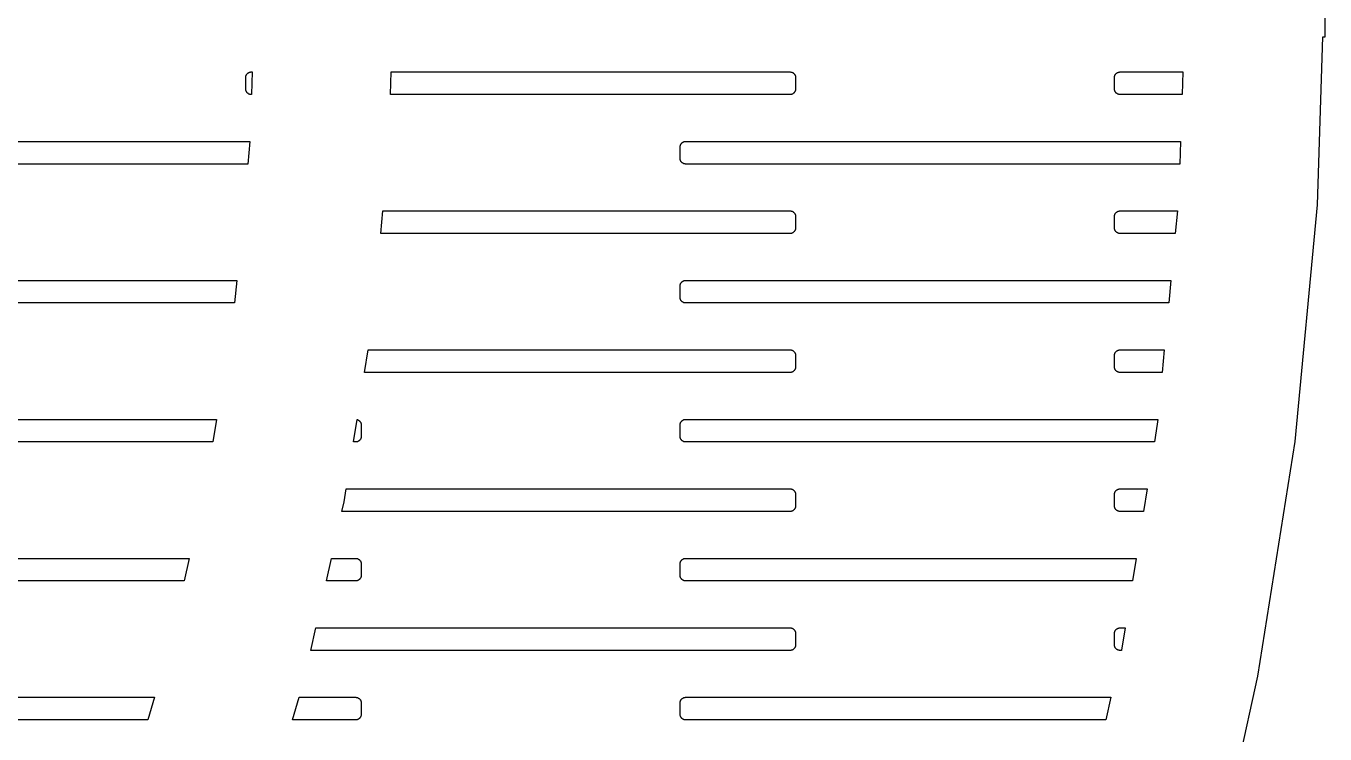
# Model space of a CAD drawing. Header units: metres. Extents: x -218 to 218, y -218 to 218.
# Drawn here: x 143 to 217.8, y -44.1 to -3.4 of the extents above; entities that cross this region are included whole.
import ezdxf

# ---------------------------------------------------------------- set-up
doc = ezdxf.new("R2010")
doc.units = ezdxf.units.M

msp = doc.modelspace()

# ---------------------------------------------------------------- linework, layer by layer
for p, q in [((217.797, -4), (217.797, 4)), ((217.367, -13.6756), (217.671, -4)), ((217.671, -4), (217.797, -4)), ((155.678, -6.32678), (155.68, -6.30646)), ((155.678, -6.3472), (155.678, -6.32678)), ((155.678, -6.99719), (155.678, -6.3472)), ((155.68, -6.30646), (155.684, -6.2863)), ((155.684, -6.2863), (155.688, -6.26637)), ((155.688, -6.26637), (155.694, -6.24677)), ((155.694, -6.24677), (155.701, -6.22755)), ((155.701, -6.22755), (155.709, -6.20882)), ((155.709, -6.20882), (155.718, -6.19063)), ((155.718, -6.19063), (155.728, -6.17305)), ((155.728, -6.17305), (155.74, -6.15616)), ((155.74, -6.15616), (155.752, -6.14003)), ((155.752, -6.14003), (155.766, -6.12471)), ((155.766, -6.12471), (155.78, -6.11028)), ((155.78, -6.11028), (155.796, -6.09677)), ((155.796, -6.09677), (155.812, -6.08426)), ((155.812, -6.08426), (155.829, -6.07278)), ((155.829, -6.07278), (155.846, -6.06239)), ((155.846, -6.06239), (155.864, -6.05313)), ((155.864, -6.05313), (155.883, -6.04501)), ((155.883, -6.04501), (155.902, -6.0381)), ((155.902, -6.0381), (155.922, -6.03241)), ((155.922, -6.03241), (155.942, -6.02795)), ((155.942, -6.02795), (155.962, -6.02477)), ((155.962, -6.02477), (155.982, -6.02284)), ((155.982, -6.02284), (156.003, -6.0222)), ((156.003, -6.0222), (156.059, -6.0222)), ((156.059, -6.0222), (156.018, -7.32219)), ((164.018, -7.32219), (164.059, -6.0222)), ((164.059, -6.0222), (187.003, -6.0222)), ((187.003, -6.0222), (187.023, -6.02284)), ((187.023, -6.02284), (187.044, -6.02477)), ((187.044, -6.02477), (187.064, -6.02795)), ((187.064, -6.02795), (187.084, -6.03241)), ((187.084, -6.03241), (187.103, -6.0381)), ((187.103, -6.0381), (187.122, -6.04501)), ((187.122, -6.04501), (187.141, -6.05313)), ((187.141, -6.05313), (187.159, -6.06239)), ((187.159, -6.06239), (187.177, -6.07278)), ((187.177, -6.07278), (187.194, -6.08426)), ((187.194, -6.08426), (187.21, -6.09677)), ((187.21, -6.09677), (187.225, -6.11028)), ((187.225, -6.11028), (187.24, -6.12471)), ((187.24, -6.12471), (187.253, -6.14003)), ((187.253, -6.14003), (187.266, -6.15616)), ((187.266, -6.15616), (187.277, -6.17305)), ((187.277, -6.17305), (187.288, -6.19063)), ((187.288, -6.19063), (187.297, -6.20882)), ((187.297, -6.20882), (187.305, -6.22755)), ((187.305, -6.22755), (187.312, -6.24677)), ((187.312, -6.24677), (187.318, -6.26637)), ((187.318, -6.26637), (187.322, -6.2863)), ((187.322, -6.2863), (187.325, -6.30646)), ((187.325, -6.30646), (187.327, -6.32678)), ((187.327, -6.32678), (187.328, -6.3472)), ((187.328, -6.3472), (187.328, -6.99719)), ((205.678, -6.32678), (205.68, -6.30646)), ((205.678, -6.3472), (205.678, -6.32678)), ((205.678, -6.99719), (205.678, -6.3472)), ((205.68, -6.30646), (205.684, -6.2863)), ((205.684, -6.2863), (205.688, -6.26637)), ((205.688, -6.26637), (205.694, -6.24677)), ((205.694, -6.24677), (205.701, -6.22755)), ((205.701, -6.22755), (205.709, -6.20882)), ((205.709, -6.20882), (205.718, -6.19063)), ((205.718, -6.19063), (205.728, -6.17305)), ((205.728, -6.17305), (205.74, -6.15616)), ((205.74, -6.15616), (205.752, -6.14003)), ((205.752, -6.14003), (205.766, -6.12471)), ((205.766, -6.12471), (205.78, -6.11028)), ((205.78, -6.11028), (205.796, -6.09677)), ((205.796, -6.09677), (205.812, -6.08426)), ((205.812, -6.08426), (205.829, -6.07278)), ((205.829, -6.07278), (205.846, -6.06239)), ((205.846, -6.06239), (205.864, -6.05313)), ((205.864, -6.05313), (205.883, -6.04501)), ((205.883, -6.04501), (205.902, -6.0381)), ((205.902, -6.0381), (205.922, -6.03241)), ((205.922, -6.03241), (205.942, -6.02795)), ((205.942, -6.02795), (205.962, -6.02477)), ((205.962, -6.02477), (205.982, -6.02284)), ((205.982, -6.02284), (206.003, -6.0222)), ((206.003, -6.0222), (209.608, -6.0222)), ((209.608, -6.0222), (209.567, -7.32219)), ((155.678, -7.01759), (155.678, -6.99719)), ((155.68, -7.03793), (155.678, -7.01759)), ((155.684, -7.05809), (155.68, -7.03793)), ((155.688, -7.07802), (155.684, -7.05809)), ((155.694, -7.09763), (155.688, -7.07802)), ((155.701, -7.11684), (155.694, -7.09763)), ((155.709, -7.13557), (155.701, -7.11684)), ((155.718, -7.15376), (155.709, -7.13557)), ((155.728, -7.17134), (155.718, -7.15376)), ((155.74, -7.18822), (155.728, -7.17134)), ((155.752, -7.20436), (155.74, -7.18822)), ((155.766, -7.21967), (155.752, -7.20436)), ((155.78, -7.23412), (155.766, -7.21967)), ((155.796, -7.2476), (155.78, -7.23412)), ((155.812, -7.26012), (155.796, -7.2476)), ((155.829, -7.27161), (155.812, -7.26012)), ((155.846, -7.282), (155.829, -7.27161)), ((155.864, -7.29126), (155.846, -7.282)), ((155.883, -7.29938), (155.864, -7.29126)), ((155.902, -7.30629), (155.883, -7.29938)), ((155.922, -7.31198), (155.902, -7.30629)), ((155.942, -7.31644), (155.922, -7.31198)), ((155.962, -7.31963), (155.942, -7.31644)), ((155.982, -7.32155), (155.962, -7.31963)), ((156.003, -7.32219), (155.982, -7.32155)), ((156.018, -7.32219), (156.003, -7.32219)), ((187.003, -7.32219), (164.018, -7.32219)), ((187.023, -7.32155), (187.003, -7.32219)), ((187.044, -7.31963), (187.023, -7.32155)), ((187.064, -7.31644), (187.044, -7.31963)), ((187.084, -7.31198), (187.064, -7.31644)), ((187.103, -7.30629), (187.084, -7.31198)), ((187.122, -7.29938), (187.103, -7.30629)), ((187.141, -7.29126), (187.122, -7.29938)), ((187.159, -7.282), (187.141, -7.29126)), ((187.177, -7.27161), (187.159, -7.282)), ((187.194, -7.26012), (187.177, -7.27161)), ((187.21, -7.2476), (187.194, -7.26012)), ((187.225, -7.23412), (187.21, -7.2476)), ((187.24, -7.21967), (187.225, -7.23412)), ((187.253, -7.20436), (187.24, -7.21967)), ((187.266, -7.18822), (187.253, -7.20436)), ((187.277, -7.17134), (187.266, -7.18822)), ((187.288, -7.15376), (187.277, -7.17134)), ((187.297, -7.13557), (187.288, -7.15376)), ((187.305, -7.11684), (187.297, -7.13557)), ((187.312, -7.09763), (187.305, -7.11684)), ((187.318, -7.07802), (187.312, -7.09763)), ((187.322, -7.05809), (187.318, -7.07802)), ((187.325, -7.03793), (187.322, -7.05809)), ((187.327, -7.01759), (187.325, -7.03793)), ((187.328, -6.99719), (187.327, -7.01759)), ((205.678, -7.01759), (205.678, -6.99719)), ((205.68, -7.03793), (205.678, -7.01759)), ((205.684, -7.05809), (205.68, -7.03793)), ((205.688, -7.07802), (205.684, -7.05809)), ((205.694, -7.09763), (205.688, -7.07802)), ((205.701, -7.11684), (205.694, -7.09763)), ((205.709, -7.13557), (205.701, -7.11684)), ((205.718, -7.15376), (205.709, -7.13557)), ((205.728, -7.17134), (205.718, -7.15376)), ((205.74, -7.18822), (205.728, -7.17134)), ((205.752, -7.20436), (205.74, -7.18822)), ((205.766, -7.21967), (205.752, -7.20436)), ((205.78, -7.23412), (205.766, -7.21967)), ((205.796, -7.2476), (205.78, -7.23412)), ((205.812, -7.26012), (205.796, -7.2476)), ((205.829, -7.27161), (205.812, -7.26012)), ((205.846, -7.282), (205.829, -7.27161)), ((205.864, -7.29126), (205.846, -7.282)), ((205.883, -7.29938), (205.864, -7.29126)), ((205.902, -7.30629), (205.883, -7.29938)), ((205.922, -7.31198), (205.902, -7.30629)), ((205.942, -7.31644), (205.922, -7.31198)), ((205.962, -7.31963), (205.942, -7.31644)), ((205.982, -7.32155), (205.962, -7.31963)), ((206.003, -7.32219), (205.982, -7.32155)), ((209.567, -7.32219), (206.003, -7.32219)), ((131.003, -10.0222), (155.92, -10.0222)), ((155.92, -10.0222), (155.797, -11.3222)), ((180.678, -10.3268), (180.68, -10.3065)), ((180.678, -10.3472), (180.678, -10.3268)), ((180.678, -10.9972), (180.678, -10.3472)), ((180.68, -10.3065), (180.684, -10.2863)), ((180.684, -10.2863), (180.688, -10.2664)), ((180.688, -10.2664), (180.694, -10.2468)), ((180.694, -10.2468), (180.701, -10.2276)), ((180.701, -10.2276), (180.709, -10.2088)), ((180.709, -10.2088), (180.718, -10.1906)), ((180.718, -10.1906), (180.728, -10.173)), ((180.728, -10.173), (180.74, -10.1562)), ((180.74, -10.1562), (180.752, -10.14)), ((180.752, -10.14), (180.766, -10.1247)), ((180.766, -10.1247), (180.78, -10.1103)), ((180.78, -10.1103), (180.796, -10.0968)), ((180.796, -10.0968), (180.812, -10.0843)), ((180.812, -10.0843), (180.829, -10.0728)), ((180.829, -10.0728), (180.846, -10.0624)), ((180.846, -10.0624), (180.864, -10.0531)), ((180.864, -10.0531), (180.883, -10.045)), ((180.883, -10.045), (180.902, -10.0381)), ((180.902, -10.0381), (180.922, -10.0324)), ((180.922, -10.0324), (180.942, -10.028)), ((180.942, -10.028), (180.962, -10.0248)), ((180.962, -10.0248), (180.982, -10.0228)), ((180.982, -10.0228), (181.003, -10.0222)), ((181.003, -10.0222), (209.482, -10.0222)), ((209.482, -10.0222), (209.441, -11.3222)), ((180.678, -11.0176), (180.678, -10.9972)), ((180.68, -11.0379), (180.678, -11.0176)), ((180.684, -11.0581), (180.68, -11.0379)), ((180.688, -11.078), (180.684, -11.0581)), ((180.694, -11.0976), (180.688, -11.078)), ((180.701, -11.1168), (180.694, -11.0976)), ((180.709, -11.1356), (180.701, -11.1168)), ((180.718, -11.1538), (180.709, -11.1356)), ((180.728, -11.1713), (180.718, -11.1538)), ((180.74, -11.1882), (180.728, -11.1713)), ((180.752, -11.2044), (180.74, -11.1882)), ((180.766, -11.2197), (180.752, -11.2044)), ((155.797, -11.3222), (131.003, -11.3222)), ((180.78, -11.2341), (180.766, -11.2197)), ((180.796, -11.2476), (180.78, -11.2341)), ((180.812, -11.2601), (180.796, -11.2476)), ((180.829, -11.2716), (180.812, -11.2601)), ((180.846, -11.282), (180.829, -11.2716)), ((180.864, -11.2913), (180.846, -11.282)), ((180.883, -11.2994), (180.864, -11.2913)), ((180.902, -11.3063), (180.883, -11.2994)), ((180.922, -11.312), (180.902, -11.3063)), ((180.942, -11.3164), (180.922, -11.312)), ((180.962, -11.3196), (180.942, -11.3164)), ((180.982, -11.3215), (180.962, -11.3196)), ((181.003, -11.3222), (180.982, -11.3215)), ((209.441, -11.3222), (181.003, -11.3222)), ((163.45, -15.3222), (163.573, -14.0222)), ((163.573, -14.0222), (187.003, -14.0222)), ((187.003, -14.0222), (187.023, -14.0228)), ((187.023, -14.0228), (187.044, -14.0248)), ((187.044, -14.0248), (187.064, -14.028)), ((187.064, -14.028), (187.084, -14.0324)), ((187.084, -14.0324), (187.103, -14.0381)), ((187.103, -14.0381), (187.122, -14.045)), ((187.122, -14.045), (187.141, -14.0531)), ((187.141, -14.0531), (187.159, -14.0624)), ((187.159, -14.0624), (187.177, -14.0728)), ((187.177, -14.0728), (187.194, -14.0843)), ((187.194, -14.0843), (187.21, -14.0968)), ((187.21, -14.0968), (187.225, -14.1103)), ((187.225, -14.1103), (187.24, -14.1247)), ((187.24, -14.1247), (187.253, -14.14)), ((187.253, -14.14), (187.266, -14.1562)), ((187.266, -14.1562), (187.277, -14.173)), ((187.277, -14.173), (187.288, -14.1906)), ((187.288, -14.1906), (187.297, -14.2088)), ((205.709, -14.2088), (205.718, -14.1906)), ((205.718, -14.1906), (205.728, -14.173)), ((205.728, -14.173), (205.74, -14.1562)), ((205.74, -14.1562), (205.752, -14.14)), ((205.752, -14.14), (205.766, -14.1247)), ((205.766, -14.1247), (205.78, -14.1103)), ((205.78, -14.1103), (205.796, -14.0968)), ((205.796, -14.0968), (205.812, -14.0843)), ((205.812, -14.0843), (205.829, -14.0728)), ((205.829, -14.0728), (205.846, -14.0624)), ((205.846, -14.0624), (205.864, -14.0531)), ((205.864, -14.0531), (205.883, -14.045)), ((205.883, -14.045), (205.902, -14.0381)), ((205.902, -14.0381), (205.922, -14.0324)), ((205.922, -14.0324), (205.942, -14.028)), ((205.942, -14.028), (205.962, -14.0248)), ((205.962, -14.0248), (205.982, -14.0228)), ((205.982, -14.0228), (206.003, -14.0222)), ((206.003, -14.0222), (209.303, -14.0222)), ((209.303, -14.0222), (209.18, -15.3222)), ((216.08, -27.2972), (217.367, -13.6756)), ((187.297, -14.2088), (187.305, -14.2276)), ((187.305, -14.2276), (187.312, -14.2468)), ((187.312, -14.2468), (187.318, -14.2664)), ((187.318, -14.2664), (187.322, -14.2863)), ((187.322, -14.2863), (187.325, -14.3065)), ((187.325, -14.3065), (187.327, -14.3268)), ((187.327, -14.3268), (187.328, -14.3472)), ((187.328, -14.3472), (187.328, -14.9972)), ((205.678, -14.3268), (205.68, -14.3065)), ((205.678, -14.3472), (205.678, -14.3268)), ((205.678, -14.9972), (205.678, -14.3472)), ((205.68, -14.3065), (205.684, -14.2863)), ((205.684, -14.2863), (205.688, -14.2664)), ((205.688, -14.2664), (205.694, -14.2468)), ((205.694, -14.2468), (205.701, -14.2276)), ((205.701, -14.2276), (205.709, -14.2088)), ((187.003, -15.3222), (163.45, -15.3222)), ((187.023, -15.3215), (187.003, -15.3222)), ((187.044, -15.3196), (187.023, -15.3215)), ((187.064, -15.3164), (187.044, -15.3196)), ((187.084, -15.312), (187.064, -15.3164)), ((187.103, -15.3063), (187.084, -15.312)), ((187.122, -15.2994), (187.103, -15.3063)), ((187.141, -15.2913), (187.122, -15.2994)), ((187.159, -15.282), (187.141, -15.2913)), ((187.177, -15.2716), (187.159, -15.282)), ((187.194, -15.2601), (187.177, -15.2716)), ((187.21, -15.2476), (187.194, -15.2601)), ((187.225, -15.2341), (187.21, -15.2476)), ((187.24, -15.2197), (187.225, -15.2341)), ((187.253, -15.2044), (187.24, -15.2197)), ((187.266, -15.1882), (187.253, -15.2044)), ((187.277, -15.1713), (187.266, -15.1882)), ((187.288, -15.1538), (187.277, -15.1713)), ((187.297, -15.1356), (187.288, -15.1538)), ((187.305, -15.1168), (187.297, -15.1356)), ((187.312, -15.0976), (187.305, -15.1168)), ((187.318, -15.078), (187.312, -15.0976)), ((187.322, -15.0581), (187.318, -15.078)), ((187.325, -15.0379), (187.322, -15.0581)), ((187.327, -15.0176), (187.325, -15.0379)), ((187.328, -14.9972), (187.327, -15.0176)), ((205.678, -15.0176), (205.678, -14.9972)), ((205.68, -15.0379), (205.678, -15.0176)), ((205.684, -15.0581), (205.68, -15.0379)), ((205.688, -15.078), (205.684, -15.0581)), ((205.694, -15.0976), (205.688, -15.078)), ((205.701, -15.1168), (205.694, -15.0976)), ((205.709, -15.1356), (205.701, -15.1168)), ((205.718, -15.1538), (205.709, -15.1356)), ((205.728, -15.1713), (205.718, -15.1538)), ((205.74, -15.1882), (205.728, -15.1713)), ((205.752, -15.2044), (205.74, -15.1882)), ((205.766, -15.2197), (205.752, -15.2044)), ((205.78, -15.2341), (205.766, -15.2197)), ((205.796, -15.2476), (205.78, -15.2341)), ((205.812, -15.2601), (205.796, -15.2476)), ((205.829, -15.2716), (205.812, -15.2601)), ((205.846, -15.282), (205.829, -15.2716)), ((205.864, -15.2913), (205.846, -15.282)), ((205.883, -15.2994), (205.864, -15.2913)), ((205.902, -15.3063), (205.883, -15.2994)), ((205.922, -15.312), (205.902, -15.3063)), ((205.942, -15.3164), (205.922, -15.312)), ((205.962, -15.3196), (205.942, -15.3164)), ((205.982, -15.3215), (205.962, -15.3196)), ((206.003, -15.3222), (205.982, -15.3215)), ((209.18, -15.3222), (206.003, -15.3222)), ((131.003, -18.0222), (155.163, -18.0222)), ((155.163, -18.0222), (155.04, -19.3222)), ((180.678, -18.3268), (180.68, -18.3065)), ((180.678, -18.3472), (180.678, -18.3268)), ((180.678, -18.9972), (180.678, -18.3472)), ((180.68, -18.3065), (180.684, -18.2863)), ((180.684, -18.2863), (180.688, -18.2664)), ((180.688, -18.2664), (180.694, -18.2468)), ((180.694, -18.2468), (180.701, -18.2276)), ((180.701, -18.2276), (180.709, -18.2088)), ((180.709, -18.2088), (180.718, -18.1906)), ((180.718, -18.1906), (180.728, -18.173)), ((180.728, -18.173), (180.74, -18.1562)), ((180.74, -18.1562), (180.752, -18.14)), ((180.752, -18.14), (180.766, -18.1247)), ((180.766, -18.1247), (180.78, -18.1103)), ((180.78, -18.1103), (180.796, -18.0968)), ((180.796, -18.0968), (180.812, -18.0843)), ((180.812, -18.0843), (180.829, -18.0728)), ((180.829, -18.0728), (180.846, -18.0624)), ((180.846, -18.0624), (180.864, -18.0531)), ((180.864, -18.0531), (180.883, -18.045)), ((180.883, -18.045), (180.902, -18.0381)), ((180.902, -18.0381), (180.922, -18.0324)), ((180.922, -18.0324), (180.942, -18.028)), ((180.942, -18.028), (180.962, -18.0248)), ((180.962, -18.0248), (180.982, -18.0228)), ((180.982, -18.0228), (181.003, -18.0222)), ((181.003, -18.0222), (208.925, -18.0222)), ((208.925, -18.0222), (208.802, -19.3222)), ((155.04, -19.3222), (131.003, -19.3222)), ((180.678, -19.0176), (180.678, -18.9972)), ((180.68, -19.0379), (180.678, -19.0176)), ((180.684, -19.0581), (180.68, -19.0379)), ((180.688, -19.078), (180.684, -19.0581)), ((180.694, -19.0976), (180.688, -19.078)), ((180.701, -19.1168), (180.694, -19.0976)), ((180.709, -19.1356), (180.701, -19.1168)), ((180.718, -19.1538), (180.709, -19.1356)), ((180.728, -19.1713), (180.718, -19.1538)), ((180.74, -19.1882), (180.728, -19.1713)), ((180.752, -19.2044), (180.74, -19.1882)), ((180.766, -19.2197), (180.752, -19.2044)), ((180.78, -19.2341), (180.766, -19.2197)), ((180.796, -19.2476), (180.78, -19.2341)), ((180.812, -19.2601), (180.796, -19.2476)), ((180.829, -19.2716), (180.812, -19.2601)), ((180.846, -19.282), (180.829, -19.2716)), ((180.864, -19.2913), (180.846, -19.282)), ((180.883, -19.2994), (180.864, -19.2913)), ((180.902, -19.3063), (180.883, -19.2994)), ((180.922, -19.312), (180.902, -19.3063)), ((180.942, -19.3164), (180.922, -19.312)), ((180.962, -19.3196), (180.942, -19.3164)), ((180.982, -19.3215), (180.962, -19.3196)), ((181.003, -19.3222), (180.982, -19.3215)), ((208.802, -19.3222), (181.003, -19.3222)), ((162.519, -23.3222), (162.725, -22.0222)), ((162.725, -22.0222), (187.003, -22.0222)), ((187.003, -22.0222), (187.023, -22.0228)), ((187.023, -22.0228), (187.044, -22.0248)), ((187.044, -22.0248), (187.064, -22.028)), ((187.064, -22.028), (187.084, -22.0324)), ((187.084, -22.0324), (187.103, -22.0381)), ((187.103, -22.0381), (187.122, -22.045)), ((187.122, -22.045), (187.141, -22.0531)), ((187.141, -22.0531), (187.159, -22.0624)), ((187.159, -22.0624), (187.177, -22.0728)), ((187.177, -22.0728), (187.194, -22.0843)), ((187.194, -22.0843), (187.21, -22.0968)), ((187.21, -22.0968), (187.225, -22.1103)), ((187.225, -22.1103), (187.24, -22.1247)), ((187.24, -22.1247), (187.253, -22.14)), ((187.253, -22.14), (187.266, -22.1562)), ((187.266, -22.1562), (187.277, -22.173)), ((187.277, -22.173), (187.288, -22.1906)), ((187.288, -22.1906), (187.297, -22.2088)), ((187.297, -22.2088), (187.305, -22.2276)), ((187.305, -22.2276), (187.312, -22.2468)), ((187.312, -22.2468), (187.318, -22.2664)), ((187.318, -22.2664), (187.322, -22.2863)), ((187.322, -22.2863), (187.325, -22.3065)), ((187.325, -22.3065), (187.327, -22.3268)), ((187.327, -22.3268), (187.328, -22.3472)), ((187.328, -22.3472), (187.328, -22.9972)), ((205.678, -22.3268), (205.68, -22.3065)), ((205.678, -22.3472), (205.678, -22.3268)), ((205.678, -22.9972), (205.678, -22.3472)), ((205.68, -22.3065), (205.684, -22.2863)), ((205.684, -22.2863), (205.688, -22.2664)), ((205.688, -22.2664), (205.694, -22.2468)), ((205.694, -22.2468), (205.701, -22.2276)), ((205.701, -22.2276), (205.709, -22.2088)), ((205.709, -22.2088), (205.718, -22.1906)), ((205.718, -22.1906), (205.728, -22.173)), ((205.728, -22.173), (205.74, -22.1562)), ((205.74, -22.1562), (205.752, -22.14)), ((205.752, -22.14), (205.766, -22.1247)), ((205.766, -22.1247), (205.78, -22.1103)), ((205.78, -22.1103), (205.796, -22.0968)), ((205.796, -22.0968), (205.812, -22.0843)), ((205.812, -22.0843), (205.829, -22.0728)), ((205.829, -22.0728), (205.846, -22.0624)), ((205.846, -22.0624), (205.864, -22.0531)), ((205.864, -22.0531), (205.883, -22.045)), ((205.883, -22.045), (205.902, -22.0381)), ((205.902, -22.0381), (205.922, -22.0324)), ((205.922, -22.0324), (205.942, -22.028)), ((205.942, -22.028), (205.962, -22.0248)), ((205.962, -22.0248), (205.982, -22.0228)), ((205.982, -22.0228), (206.003, -22.0222)), ((206.003, -22.0222), (208.547, -22.0222)), ((208.547, -22.0222), (208.424, -23.3222)), ((187.277, -23.1713), (187.266, -23.1882)), ((187.288, -23.1538), (187.277, -23.1713)), ((187.297, -23.1356), (187.288, -23.1538)), ((187.305, -23.1168), (187.297, -23.1356)), ((187.312, -23.0976), (187.305, -23.1168)), ((187.318, -23.078), (187.312, -23.0976)), ((187.322, -23.0581), (187.318, -23.078)), ((187.325, -23.0379), (187.322, -23.0581)), ((187.327, -23.0176), (187.325, -23.0379)), ((187.328, -22.9972), (187.327, -23.0176)), ((205.678, -23.0176), (205.678, -22.9972)), ((205.68, -23.0379), (205.678, -23.0176)), ((205.684, -23.0581), (205.68, -23.0379)), ((205.688, -23.078), (205.684, -23.0581)), ((205.694, -23.0976), (205.688, -23.078)), ((205.701, -23.1168), (205.694, -23.0976)), ((205.709, -23.1356), (205.701, -23.1168)), ((205.718, -23.1538), (205.709, -23.1356)), ((205.728, -23.1713), (205.718, -23.1538)), ((205.74, -23.1882), (205.728, -23.1713)), ((187.003, -23.3222), (162.519, -23.3222)), ((187.023, -23.3215), (187.003, -23.3222)), ((187.044, -23.3196), (187.023, -23.3215)), ((187.064, -23.3164), (187.044, -23.3196)), ((187.084, -23.312), (187.064, -23.3164)), ((187.103, -23.3063), (187.084, -23.312)), ((187.122, -23.2994), (187.103, -23.3063)), ((187.141, -23.2913), (187.122, -23.2994)), ((187.159, -23.282), (187.141, -23.2913)), ((187.177, -23.2716), (187.159, -23.282)), ((187.194, -23.2601), (187.177, -23.2716)), ((187.21, -23.2476), (187.194, -23.2601)), ((187.225, -23.2341), (187.21, -23.2476)), ((187.24, -23.2197), (187.225, -23.2341)), ((187.253, -23.2044), (187.24, -23.2197)), ((187.266, -23.1882), (187.253, -23.2044)), ((205.752, -23.2044), (205.74, -23.1882)), ((205.766, -23.2197), (205.752, -23.2044)), ((205.78, -23.2341), (205.766, -23.2197)), ((205.796, -23.2476), (205.78, -23.2341)), ((205.812, -23.2601), (205.796, -23.2476)), ((205.829, -23.2716), (205.812, -23.2601)), ((205.846, -23.282), (205.829, -23.2716)), ((205.864, -23.2913), (205.846, -23.282)), ((205.883, -23.2994), (205.864, -23.2913)), ((205.902, -23.3063), (205.883, -23.2994)), ((205.922, -23.312), (205.902, -23.3063)), ((205.942, -23.3164), (205.922, -23.312)), ((205.962, -23.3196), (205.942, -23.3164)), ((205.982, -23.3215), (205.962, -23.3196)), ((206.003, -23.3222), (205.982, -23.3215)), ((208.424, -23.3222), (206.003, -23.3222)), ((131.003, -26.0222), (153.996, -26.0222)), ((153.996, -26.0222), (153.79, -27.3222)), ((161.886, -27.3222), (162.09, -26.0342)), ((162.09, -26.0342), (162.103, -26.0381)), ((162.103, -26.0381), (162.122, -26.045)), ((162.122, -26.045), (162.141, -26.0531)), ((162.141, -26.0531), (162.159, -26.0624)), ((162.159, -26.0624), (162.177, -26.0728)), ((162.177, -26.0728), (162.194, -26.0843)), ((162.194, -26.0843), (162.21, -26.0968)), ((162.21, -26.0968), (162.225, -26.1103)), ((162.225, -26.1103), (162.24, -26.1247)), ((162.24, -26.1247), (162.253, -26.14)), ((162.253, -26.14), (162.266, -26.1562)), ((162.266, -26.1562), (162.277, -26.173)), ((180.728, -26.173), (180.74, -26.1562)), ((180.74, -26.1562), (180.752, -26.14)), ((180.752, -26.14), (180.766, -26.1247)), ((180.766, -26.1247), (180.78, -26.1103)), ((180.78, -26.1103), (180.796, -26.0968)), ((180.796, -26.0968), (180.812, -26.0843)), ((180.812, -26.0843), (180.829, -26.0728)), ((180.829, -26.0728), (180.846, -26.0624)), ((180.846, -26.0624), (180.864, -26.0531)), ((180.864, -26.0531), (180.883, -26.045)), ((180.883, -26.045), (180.902, -26.0381)), ((180.902, -26.0381), (180.922, -26.0324)), ((180.922, -26.0324), (180.942, -26.028)), ((180.942, -26.028), (180.962, -26.0248)), ((180.962, -26.0248), (180.982, -26.0228)), ((180.982, -26.0228), (181.003, -26.0222)), ((181.003, -26.0222), (208.169, -26.0222)), ((208.169, -26.0222), (208.143, -26.2946)), ((162.277, -26.173), (162.288, -26.1906)), ((162.288, -26.1906), (162.297, -26.2088)), ((162.297, -26.2088), (162.305, -26.2276)), ((162.305, -26.2276), (162.312, -26.2468)), ((162.312, -26.2468), (162.318, -26.2664)), ((162.318, -26.2664), (162.322, -26.2863)), ((162.322, -26.2863), (162.325, -26.3065)), ((162.325, -26.3065), (162.327, -26.3268)), ((162.327, -26.3268), (162.328, -26.3472)), ((162.328, -26.3472), (162.328, -26.9972)), ((180.678, -26.3268), (180.68, -26.3065)), ((180.678, -26.3472), (180.678, -26.3268)), ((180.678, -26.9972), (180.678, -26.3472)), ((180.68, -26.3065), (180.684, -26.2863)), ((180.684, -26.2863), (180.688, -26.2664)), ((180.688, -26.2664), (180.694, -26.2468)), ((180.694, -26.2468), (180.701, -26.2276)), ((180.701, -26.2276), (180.709, -26.2088)), ((180.709, -26.2088), (180.718, -26.1906)), ((180.718, -26.1906), (180.728, -26.173)), ((208.143, -26.2946), (207.98, -27.3222)), ((153.79, -27.3222), (131.003, -27.3222)), ((162.003, -27.3222), (161.886, -27.3222)), ((162.023, -27.3215), (162.003, -27.3222)), ((162.044, -27.3196), (162.023, -27.3215)), ((162.064, -27.3164), (162.044, -27.3196)), ((162.084, -27.312), (162.064, -27.3164)), ((162.103, -27.3063), (162.084, -27.312)), ((162.122, -27.2994), (162.103, -27.3063)), ((162.141, -27.2913), (162.122, -27.2994)), ((162.159, -27.282), (162.141, -27.2913)), ((162.177, -27.2716), (162.159, -27.282)), ((162.194, -27.2601), (162.177, -27.2716)), ((162.21, -27.2476), (162.194, -27.2601)), ((162.225, -27.2341), (162.21, -27.2476)), ((162.24, -27.2197), (162.225, -27.2341)), ((162.253, -27.2044), (162.24, -27.2197)), ((162.266, -27.1882), (162.253, -27.2044)), ((162.277, -27.1713), (162.266, -27.1882)), ((162.288, -27.1538), (162.277, -27.1713)), ((162.297, -27.1356), (162.288, -27.1538)), ((162.305, -27.1168), (162.297, -27.1356)), ((162.312, -27.0976), (162.305, -27.1168)), ((162.318, -27.078), (162.312, -27.0976)), ((162.322, -27.0581), (162.318, -27.078)), ((162.325, -27.0379), (162.322, -27.0581)), ((162.327, -27.0176), (162.325, -27.0379)), ((162.328, -26.9972), (162.327, -27.0176)), ((180.678, -27.0176), (180.678, -26.9972)), ((180.68, -27.0379), (180.678, -27.0176)), ((180.684, -27.0581), (180.68, -27.0379)), ((180.688, -27.078), (180.684, -27.0581)), ((180.694, -27.0976), (180.688, -27.078)), ((180.701, -27.1168), (180.694, -27.0976)), ((180.709, -27.1356), (180.701, -27.1168)), ((180.718, -27.1538), (180.709, -27.1356)), ((180.728, -27.1713), (180.718, -27.1538)), ((180.74, -27.1882), (180.728, -27.1713)), ((180.752, -27.2044), (180.74, -27.1882)), ((180.766, -27.2197), (180.752, -27.2044)), ((180.78, -27.2341), (180.766, -27.2197)), ((180.796, -27.2476), (180.78, -27.2341)), ((180.812, -27.2601), (180.796, -27.2476)), ((180.829, -27.2716), (180.812, -27.2601)), ((180.846, -27.282), (180.829, -27.2716)), ((180.864, -27.2913), (180.846, -27.282)), ((180.883, -27.2994), (180.864, -27.2913)), ((180.902, -27.3063), (180.883, -27.2994)), ((180.922, -27.312), (180.902, -27.3063)), ((180.942, -27.3164), (180.922, -27.312)), ((180.962, -27.3196), (180.942, -27.3164)), ((180.982, -27.3215), (180.962, -27.3196)), ((181.003, -27.3222), (180.982, -27.3215)), ((207.98, -27.3222), (181.003, -27.3222)), ((213.939, -40.8111), (216.08, -27.2972)), ((161.339, -30.777), (161.458, -30.0222)), ((161.458, -30.0222), (187.003, -30.0222)), ((187.003, -30.0222), (187.023, -30.0228)), ((187.023, -30.0228), (187.044, -30.0248)), ((187.044, -30.0248), (187.064, -30.028)), ((187.064, -30.028), (187.084, -30.0324)), ((187.084, -30.0324), (187.103, -30.0381)), ((187.103, -30.0381), (187.122, -30.045)), ((187.122, -30.045), (187.141, -30.0531)), ((187.141, -30.0531), (187.159, -30.0624)), ((187.159, -30.0624), (187.177, -30.0728)), ((187.177, -30.0728), (187.194, -30.0843)), ((187.194, -30.0843), (187.21, -30.0968)), ((187.21, -30.0968), (187.225, -30.1103)), ((187.225, -30.1103), (187.24, -30.1247)), ((187.24, -30.1247), (187.253, -30.14)), ((187.253, -30.14), (187.266, -30.1562)), ((187.266, -30.1562), (187.277, -30.173)), ((187.277, -30.173), (187.288, -30.1906)), ((187.288, -30.1906), (187.297, -30.2088)), ((187.297, -30.2088), (187.305, -30.2276)), ((187.305, -30.2276), (187.312, -30.2468)), ((187.312, -30.2468), (187.318, -30.2664)), ((187.318, -30.2664), (187.322, -30.2863)), ((187.322, -30.2863), (187.325, -30.3065)), ((187.325, -30.3065), (187.327, -30.3268)), ((187.327, -30.3268), (187.328, -30.3472)), ((187.328, -30.3472), (187.328, -30.9972)), ((205.678, -30.3268), (205.68, -30.3065)), ((205.678, -30.3472), (205.678, -30.3268)), ((205.678, -30.9972), (205.678, -30.3472)), ((205.68, -30.3065), (205.684, -30.2863)), ((205.684, -30.2863), (205.688, -30.2664)), ((205.688, -30.2664), (205.694, -30.2468)), ((205.694, -30.2468), (205.701, -30.2276)), ((205.701, -30.2276), (205.709, -30.2088)), ((205.709, -30.2088), (205.718, -30.1906)), ((205.718, -30.1906), (205.728, -30.173)), ((205.728, -30.173), (205.74, -30.1562)), ((205.74, -30.1562), (205.752, -30.14)), ((205.752, -30.14), (205.766, -30.1247)), ((205.766, -30.1247), (205.78, -30.1103)), ((205.78, -30.1103), (205.796, -30.0968)), ((205.796, -30.0968), (205.812, -30.0843)), ((205.812, -30.0843), (205.829, -30.0728)), ((205.829, -30.0728), (205.846, -30.0624)), ((205.846, -30.0624), (205.864, -30.0531)), ((205.864, -30.0531), (205.883, -30.045)), ((205.883, -30.045), (205.902, -30.0381)), ((205.902, -30.0381), (205.922, -30.0324)), ((205.922, -30.0324), (205.942, -30.028)), ((205.942, -30.028), (205.962, -30.0248)), ((205.962, -30.0248), (205.982, -30.0228)), ((205.982, -30.0228), (206.003, -30.0222)), ((206.003, -30.0222), (207.552, -30.0222)), ((207.552, -30.0222), (207.347, -31.3222)), ((161.217, -31.3222), (161.339, -30.777)), ((187.003, -31.3222), (161.217, -31.3222)), ((187.023, -31.3215), (187.003, -31.3222)), ((187.044, -31.3196), (187.023, -31.3215)), ((187.064, -31.3164), (187.044, -31.3196)), ((187.084, -31.312), (187.064, -31.3164)), ((187.103, -31.3063), (187.084, -31.312)), ((187.122, -31.2994), (187.103, -31.3063)), ((187.141, -31.2913), (187.122, -31.2994)), ((187.159, -31.282), (187.141, -31.2913)), ((187.177, -31.2716), (187.159, -31.282)), ((187.194, -31.2601), (187.177, -31.2716)), ((187.21, -31.2476), (187.194, -31.2601)), ((187.225, -31.2341), (187.21, -31.2476)), ((187.24, -31.2197), (187.225, -31.2341)), ((187.253, -31.2044), (187.24, -31.2197)), ((187.266, -31.1882), (187.253, -31.2044)), ((187.277, -31.1713), (187.266, -31.1882)), ((187.288, -31.1538), (187.277, -31.1713)), ((187.297, -31.1356), (187.288, -31.1538)), ((187.305, -31.1168), (187.297, -31.1356)), ((187.312, -31.0976), (187.305, -31.1168)), ((187.318, -31.078), (187.312, -31.0976)), ((187.322, -31.0581), (187.318, -31.078)), ((187.325, -31.0379), (187.322, -31.0581)), ((187.327, -31.0176), (187.325, -31.0379)), ((187.328, -30.9972), (187.327, -31.0176)), ((205.678, -31.0176), (205.678, -30.9972)), ((205.68, -31.0379), (205.678, -31.0176)), ((205.684, -31.0581), (205.68, -31.0379)), ((205.688, -31.078), (205.684, -31.0581)), ((205.694, -31.0976), (205.688, -31.078)), ((205.701, -31.1168), (205.694, -31.0976)), ((205.709, -31.1356), (205.701, -31.1168)), ((205.718, -31.1538), (205.709, -31.1356)), ((205.728, -31.1713), (205.718, -31.1538)), ((205.74, -31.1882), (205.728, -31.1713)), ((205.752, -31.2044), (205.74, -31.1882)), ((205.766, -31.2197), (205.752, -31.2044)), ((205.78, -31.2341), (205.766, -31.2197)), ((205.796, -31.2476), (205.78, -31.2341)), ((205.812, -31.2601), (205.796, -31.2476)), ((205.829, -31.2716), (205.812, -31.2601)), ((205.846, -31.282), (205.829, -31.2716)), ((205.864, -31.2913), (205.846, -31.282)), ((205.883, -31.2994), (205.864, -31.2913)), ((205.902, -31.3063), (205.883, -31.2994)), ((205.922, -31.312), (205.902, -31.3063)), ((205.942, -31.3164), (205.922, -31.312)), ((205.962, -31.3196), (205.942, -31.3164)), ((205.982, -31.3215), (205.962, -31.3196)), ((206.003, -31.3222), (205.982, -31.3215)), ((207.347, -31.3222), (206.003, -31.3222)), ((131.003, -34.0222), (152.42, -34.0222)), ((152.42, -34.0222), (152.129, -35.3222)), ((160.323, -35.3222), (160.613, -34.0222)), ((160.613, -34.0222), (162.003, -34.0222)), ((162.003, -34.0222), (162.023, -34.0228)), ((162.023, -34.0228), (162.044, -34.0248)), ((162.044, -34.0248), (162.064, -34.028)), ((162.064, -34.028), (162.084, -34.0324)), ((162.084, -34.0324), (162.103, -34.0381)), ((162.103, -34.0381), (162.122, -34.045)), ((162.122, -34.045), (162.141, -34.0531)), ((162.141, -34.0531), (162.159, -34.0624)), ((162.159, -34.0624), (162.177, -34.0728)), ((162.177, -34.0728), (162.194, -34.0843)), ((162.194, -34.0843), (162.21, -34.0968)), ((162.21, -34.0968), (162.225, -34.1103)), ((162.225, -34.1103), (162.24, -34.1247)), ((162.24, -34.1247), (162.253, -34.14)), ((162.253, -34.14), (162.266, -34.1562)), ((162.266, -34.1562), (162.277, -34.173)), ((162.277, -34.173), (162.288, -34.1906)), ((162.288, -34.1906), (162.297, -34.2088)), ((162.297, -34.2088), (162.305, -34.2276)), ((162.305, -34.2276), (162.312, -34.2468)), ((162.312, -34.2468), (162.318, -34.2664)), ((162.318, -34.2664), (162.322, -34.2863)), ((162.322, -34.2863), (162.325, -34.3065)), ((162.325, -34.3065), (162.327, -34.3268)), ((162.327, -34.3268), (162.328, -34.3472)), ((162.328, -34.3472), (162.328, -34.9972)), ((180.678, -34.3268), (180.68, -34.3065)), ((180.678, -34.3472), (180.678, -34.3268)), ((180.678, -34.9972), (180.678, -34.3472)), ((180.68, -34.3065), (180.684, -34.2863)), ((180.684, -34.2863), (180.688, -34.2664)), ((180.688, -34.2664), (180.694, -34.2468)), ((180.694, -34.2468), (180.701, -34.2276)), ((180.701, -34.2276), (180.709, -34.2088)), ((180.709, -34.2088), (180.718, -34.1906)), ((180.718, -34.1906), (180.728, -34.173)), ((180.728, -34.173), (180.74, -34.1562)), ((180.74, -34.1562), (180.752, -34.14)), ((180.752, -34.14), (180.766, -34.1247)), ((180.766, -34.1247), (180.78, -34.1103)), ((180.78, -34.1103), (180.796, -34.0968)), ((180.796, -34.0968), (180.812, -34.0843)), ((180.812, -34.0843), (180.829, -34.0728)), ((180.829, -34.0728), (180.846, -34.0624)), ((180.846, -34.0624), (180.864, -34.0531)), ((180.864, -34.0531), (180.883, -34.045)), ((180.883, -34.045), (180.902, -34.0381)), ((180.902, -34.0381), (180.922, -34.0324)), ((180.922, -34.0324), (180.942, -34.028)), ((180.942, -34.028), (180.962, -34.0248)), ((180.962, -34.0248), (180.982, -34.0228)), ((180.982, -34.0228), (181.003, -34.0222)), ((181.003, -34.0222), (206.919, -34.0222)), ((206.919, -34.0222), (206.713, -35.3222)), ((162.297, -35.1356), (162.288, -35.1538)), ((162.305, -35.1168), (162.297, -35.1356)), ((162.312, -35.0976), (162.305, -35.1168)), ((162.318, -35.078), (162.312, -35.0976)), ((162.322, -35.0581), (162.318, -35.078)), ((162.325, -35.0379), (162.322, -35.0581)), ((162.327, -35.0176), (162.325, -35.0379)), ((162.328, -34.9972), (162.327, -35.0176)), ((180.678, -35.0176), (180.678, -34.9972)), ((180.68, -35.0379), (180.678, -35.0176)), ((180.684, -35.0581), (180.68, -35.0379)), ((180.688, -35.078), (180.684, -35.0581)), ((180.694, -35.0976), (180.688, -35.078)), ((180.701, -35.1168), (180.694, -35.0976)), ((180.709, -35.1356), (180.701, -35.1168)), ((180.718, -35.1538), (180.709, -35.1356)), ((152.129, -35.3222), (131.003, -35.3222)), ((162.003, -35.3222), (160.323, -35.3222)), ((162.023, -35.3215), (162.003, -35.3222)), ((162.044, -35.3196), (162.023, -35.3215)), ((162.064, -35.3164), (162.044, -35.3196)), ((162.084, -35.312), (162.064, -35.3164)), ((162.103, -35.3063), (162.084, -35.312)), ((162.122, -35.2994), (162.103, -35.3063)), ((162.141, -35.2913), (162.122, -35.2994)), ((162.159, -35.282), (162.141, -35.2913)), ((162.177, -35.2716), (162.159, -35.282)), ((162.194, -35.2601), (162.177, -35.2716)), ((162.21, -35.2476), (162.194, -35.2601)), ((162.225, -35.2341), (162.21, -35.2476)), ((162.24, -35.2197), (162.225, -35.2341)), ((162.253, -35.2044), (162.24, -35.2197)), ((162.266, -35.1882), (162.253, -35.2044)), ((162.277, -35.1713), (162.266, -35.1882)), ((162.288, -35.1538), (162.277, -35.1713)), ((180.728, -35.1713), (180.718, -35.1538)), ((180.74, -35.1882), (180.728, -35.1713)), ((180.752, -35.2044), (180.74, -35.1882)), ((180.766, -35.2197), (180.752, -35.2044)), ((180.78, -35.2341), (180.766, -35.2197)), ((180.796, -35.2476), (180.78, -35.2341)), ((180.812, -35.2601), (180.796, -35.2476)), ((180.829, -35.2716), (180.812, -35.2601)), ((180.846, -35.282), (180.829, -35.2716)), ((180.864, -35.2913), (180.846, -35.282)), ((180.883, -35.2994), (180.864, -35.2913)), ((180.902, -35.3063), (180.883, -35.2994)), ((180.922, -35.312), (180.902, -35.3063)), ((180.942, -35.3164), (180.922, -35.312)), ((180.962, -35.3196), (180.942, -35.3164)), ((180.982, -35.3215), (180.962, -35.3196)), ((181.003, -35.3222), (180.982, -35.3215)), ((206.713, -35.3222), (181.003, -35.3222)), ((159.429, -39.3222), (159.719, -38.0222)), ((159.719, -38.0222), (187.003, -38.0222)), ((187.003, -38.0222), (187.023, -38.0228)), ((187.023, -38.0228), (187.044, -38.0248)), ((187.044, -38.0248), (187.064, -38.028)), ((187.064, -38.028), (187.084, -38.0324)), ((187.084, -38.0324), (187.103, -38.0381)), ((187.103, -38.0381), (187.122, -38.045)), ((187.122, -38.045), (187.141, -38.0531)), ((187.141, -38.0531), (187.159, -38.0624)), ((187.159, -38.0624), (187.177, -38.0728)), ((187.177, -38.0728), (187.194, -38.0843)), ((187.194, -38.0843), (187.21, -38.0968)), ((187.21, -38.0968), (187.225, -38.1103)), ((187.225, -38.1103), (187.24, -38.1247)), ((187.24, -38.1247), (187.253, -38.14)), ((205.752, -38.14), (205.766, -38.1247)), ((205.766, -38.1247), (205.78, -38.1103)), ((205.78, -38.1103), (205.796, -38.0968)), ((205.796, -38.0968), (205.812, -38.0843)), ((205.812, -38.0843), (205.829, -38.0728)), ((205.829, -38.0728), (205.846, -38.0624)), ((205.846, -38.0624), (205.864, -38.0531)), ((205.864, -38.0531), (205.883, -38.045)), ((205.883, -38.045), (205.902, -38.0381)), ((205.902, -38.0381), (205.922, -38.0324)), ((205.922, -38.0324), (205.942, -38.028)), ((205.942, -38.028), (205.962, -38.0248)), ((205.962, -38.0248), (205.982, -38.0228)), ((205.982, -38.0228), (206.003, -38.0222)), ((206.003, -38.0222), (206.285, -38.0222)), ((206.285, -38.0222), (206.081, -39.3121)), ((187.253, -38.14), (187.266, -38.1562)), ((187.266, -38.1562), (187.277, -38.173)), ((187.277, -38.173), (187.288, -38.1906)), ((187.288, -38.1906), (187.297, -38.2088)), ((187.297, -38.2088), (187.305, -38.2276)), ((187.305, -38.2276), (187.312, -38.2468)), ((187.312, -38.2468), (187.318, -38.2664)), ((187.318, -38.2664), (187.322, -38.2863)), ((187.322, -38.2863), (187.325, -38.3065)), ((187.325, -38.3065), (187.327, -38.3268)), ((187.327, -38.3268), (187.328, -38.3472)), ((187.328, -38.3472), (187.328, -38.9972)), ((205.678, -38.3268), (205.68, -38.3065)), ((205.678, -38.3472), (205.678, -38.3268)), ((205.678, -38.9972), (205.678, -38.3472)), ((205.68, -38.3065), (205.684, -38.2863)), ((205.684, -38.2863), (205.688, -38.2664)), ((205.688, -38.2664), (205.694, -38.2468)), ((205.694, -38.2468), (205.701, -38.2276)), ((205.701, -38.2276), (205.709, -38.2088)), ((205.709, -38.2088), (205.718, -38.1906)), ((205.718, -38.1906), (205.728, -38.173)), ((205.728, -38.173), (205.74, -38.1562)), ((205.74, -38.1562), (205.752, -38.14)), ((187.003, -39.3222), (159.429, -39.3222)), ((187.023, -39.3215), (187.003, -39.3222)), ((187.044, -39.3196), (187.023, -39.3215)), ((187.064, -39.3164), (187.044, -39.3196)), ((187.084, -39.312), (187.064, -39.3164)), ((187.103, -39.3063), (187.084, -39.312)), ((187.122, -39.2994), (187.103, -39.3063)), ((187.141, -39.2913), (187.122, -39.2994)), ((187.159, -39.282), (187.141, -39.2913)), ((187.177, -39.2716), (187.159, -39.282)), ((187.194, -39.2601), (187.177, -39.2716)), ((187.21, -39.2476), (187.194, -39.2601)), ((187.225, -39.2341), (187.21, -39.2476)), ((187.24, -39.2197), (187.225, -39.2341)), ((187.253, -39.2044), (187.24, -39.2197)), ((187.266, -39.1882), (187.253, -39.2044)), ((187.277, -39.1713), (187.266, -39.1882)), ((187.288, -39.1538), (187.277, -39.1713)), ((187.297, -39.1356), (187.288, -39.1538)), ((187.305, -39.1168), (187.297, -39.1356)), ((187.312, -39.0976), (187.305, -39.1168)), ((187.318, -39.078), (187.312, -39.0976)), ((187.322, -39.0581), (187.318, -39.078)), ((187.325, -39.0379), (187.322, -39.0581)), ((187.327, -39.0176), (187.325, -39.0379)), ((187.328, -38.9972), (187.327, -39.0176)), ((205.678, -39.0176), (205.678, -38.9972)), ((205.68, -39.0379), (205.678, -39.0176)), ((205.684, -39.0581), (205.68, -39.0379)), ((205.688, -39.078), (205.684, -39.0581)), ((205.694, -39.0976), (205.688, -39.078)), ((205.701, -39.1168), (205.694, -39.0976)), ((205.709, -39.1356), (205.701, -39.1168)), ((205.718, -39.1538), (205.709, -39.1356)), ((205.728, -39.1713), (205.718, -39.1538)), ((205.74, -39.1882), (205.728, -39.1713)), ((205.752, -39.2044), (205.74, -39.1882)), ((205.766, -39.2197), (205.752, -39.2044)), ((205.78, -39.2341), (205.766, -39.2197)), ((205.796, -39.2476), (205.78, -39.2341)), ((205.812, -39.2601), (205.796, -39.2476)), ((205.829, -39.2716), (205.812, -39.2601)), ((205.846, -39.282), (205.829, -39.2716)), ((205.864, -39.2913), (205.846, -39.282)), ((205.883, -39.2994), (205.864, -39.2913)), ((205.902, -39.3063), (205.883, -39.2994)), ((205.922, -39.312), (205.902, -39.3063)), ((205.942, -39.3164), (205.922, -39.312)), ((205.962, -39.3196), (205.942, -39.3164)), ((205.982, -39.3215), (205.962, -39.3196)), ((206.003, -39.3222), (205.982, -39.3215)), ((206.079, -39.3222), (206.003, -39.3222)), ((206.081, -39.3121), (206.079, -39.3222)), ((210.955, -54.164), (213.939, -40.8111)), ((131.003, -42.0222), (150.42, -42.0222)), ((150.42, -42.0222), (150.042, -43.3222)), ((158.369, -43.3222), (158.746, -42.0222)), ((158.746, -42.0222), (162.003, -42.0222)), ((162.003, -42.0222), (162.023, -42.0228)), ((162.023, -42.0228), (162.044, -42.0248)), ((162.044, -42.0248), (162.064, -42.028)), ((162.064, -42.028), (162.084, -42.0324)), ((162.084, -42.0324), (162.103, -42.0381)), ((162.103, -42.0381), (162.122, -42.045)), ((162.122, -42.045), (162.141, -42.0531)), ((162.141, -42.0531), (162.159, -42.0624)), ((162.159, -42.0624), (162.177, -42.0728)), ((162.177, -42.0728), (162.194, -42.0843)), ((162.194, -42.0843), (162.21, -42.0968)), ((162.21, -42.0968), (162.225, -42.1103)), ((162.225, -42.1103), (162.24, -42.1247)), ((162.24, -42.1247), (162.253, -42.14)), ((162.253, -42.14), (162.266, -42.1562)), ((162.266, -42.1562), (162.277, -42.173)), ((162.277, -42.173), (162.288, -42.1906)), ((162.288, -42.1906), (162.297, -42.2088)), ((162.297, -42.2088), (162.305, -42.2276)), ((162.305, -42.2276), (162.312, -42.2468)), ((162.312, -42.2468), (162.318, -42.2664)), ((162.318, -42.2664), (162.322, -42.2863)), ((162.322, -42.2863), (162.325, -42.3065)), ((162.325, -42.3065), (162.327, -42.3268)), ((162.327, -42.3268), (162.328, -42.3472)), ((162.328, -42.3472), (162.328, -42.9972)), ((180.678, -42.3268), (180.68, -42.3065)), ((180.678, -42.3472), (180.678, -42.3268)), ((180.678, -42.9972), (180.678, -42.3472)), ((180.68, -42.3065), (180.684, -42.2863)), ((180.684, -42.2863), (180.688, -42.2664)), ((180.688, -42.2664), (180.694, -42.2468)), ((180.694, -42.2468), (180.701, -42.2276)), ((180.701, -42.2276), (180.709, -42.2088)), ((180.709, -42.2088), (180.718, -42.1906)), ((180.718, -42.1906), (180.728, -42.173)), ((180.728, -42.173), (180.74, -42.1562)), ((180.74, -42.1562), (180.752, -42.14)), ((180.752, -42.14), (180.766, -42.1247)), ((180.766, -42.1247), (180.78, -42.1103)), ((180.78, -42.1103), (180.796, -42.0968)), ((180.796, -42.0968), (180.812, -42.0843)), ((180.812, -42.0843), (180.829, -42.0728)), ((180.829, -42.0728), (180.846, -42.0624)), ((180.846, -42.0624), (180.864, -42.0531)), ((180.864, -42.0531), (180.883, -42.045)), ((180.883, -42.045), (180.902, -42.0381)), ((180.902, -42.0381), (180.922, -42.0324)), ((180.922, -42.0324), (180.942, -42.028)), ((180.942, -42.028), (180.962, -42.0248)), ((180.962, -42.0248), (180.982, -42.0228)), ((180.982, -42.0228), (181.003, -42.0222)), ((181.003, -42.0222), (205.475, -42.0222)), ((205.475, -42.0222), (205.185, -43.3222)), ((150.042, -43.3222), (131.003, -43.3222)), ((162.003, -43.3222), (158.369, -43.3222)), ((162.023, -43.3215), (162.003, -43.3222)), ((162.044, -43.3196), (162.023, -43.3215)), ((162.064, -43.3164), (162.044, -43.3196)), ((162.084, -43.312), (162.064, -43.3164)), ((162.103, -43.3063), (162.084, -43.312)), ((162.122, -43.2994), (162.103, -43.3063)), ((162.141, -43.2913), (162.122, -43.2994)), ((162.159, -43.282), (162.141, -43.2913)), ((162.177, -43.2716), (162.159, -43.282)), ((162.194, -43.2601), (162.177, -43.2716)), ((162.21, -43.2476), (162.194, -43.2601)), ((162.225, -43.2341), (162.21, -43.2476)), ((162.24, -43.2197), (162.225, -43.2341)), ((162.253, -43.2044), (162.24, -43.2197)), ((162.266, -43.1882), (162.253, -43.2044)), ((162.277, -43.1713), (162.266, -43.1882)), ((162.288, -43.1538), (162.277, -43.1713)), ((162.297, -43.1356), (162.288, -43.1538)), ((162.305, -43.1168), (162.297, -43.1356)), ((162.312, -43.0976), (162.305, -43.1168)), ((162.318, -43.078), (162.312, -43.0976)), ((162.322, -43.0581), (162.318, -43.078)), ((162.325, -43.0379), (162.322, -43.0581)), ((162.327, -43.0176), (162.325, -43.0379)), ((162.328, -42.9972), (162.327, -43.0176)), ((180.678, -43.0176), (180.678, -42.9972)), ((180.68, -43.0379), (180.678, -43.0176)), ((180.684, -43.0581), (180.68, -43.0379)), ((180.688, -43.078), (180.684, -43.0581)), ((180.694, -43.0976), (180.688, -43.078)), ((180.701, -43.1168), (180.694, -43.0976)), ((180.709, -43.1356), (180.701, -43.1168)), ((180.718, -43.1538), (180.709, -43.1356)), ((180.728, -43.1713), (180.718, -43.1538)), ((180.74, -43.1882), (180.728, -43.1713)), ((180.752, -43.2044), (180.74, -43.1882)), ((180.766, -43.2197), (180.752, -43.2044)), ((180.78, -43.2341), (180.766, -43.2197)), ((180.796, -43.2476), (180.78, -43.2341)), ((180.812, -43.2601), (180.796, -43.2476)), ((180.829, -43.2716), (180.812, -43.2601)), ((180.846, -43.282), (180.829, -43.2716)), ((180.864, -43.2913), (180.846, -43.282)), ((180.883, -43.2994), (180.864, -43.2913)), ((180.902, -43.3063), (180.883, -43.2994)), ((180.922, -43.312), (180.902, -43.3063)), ((180.942, -43.3164), (180.922, -43.312)), ((180.962, -43.3196), (180.942, -43.3164)), ((180.982, -43.3215), (180.962, -43.3196)), ((181.003, -43.3222), (180.982, -43.3215)), ((205.185, -43.3222), (181.003, -43.3222))]:
    msp.add_line(p, q)

doc.saveas('drawing.dxf')
